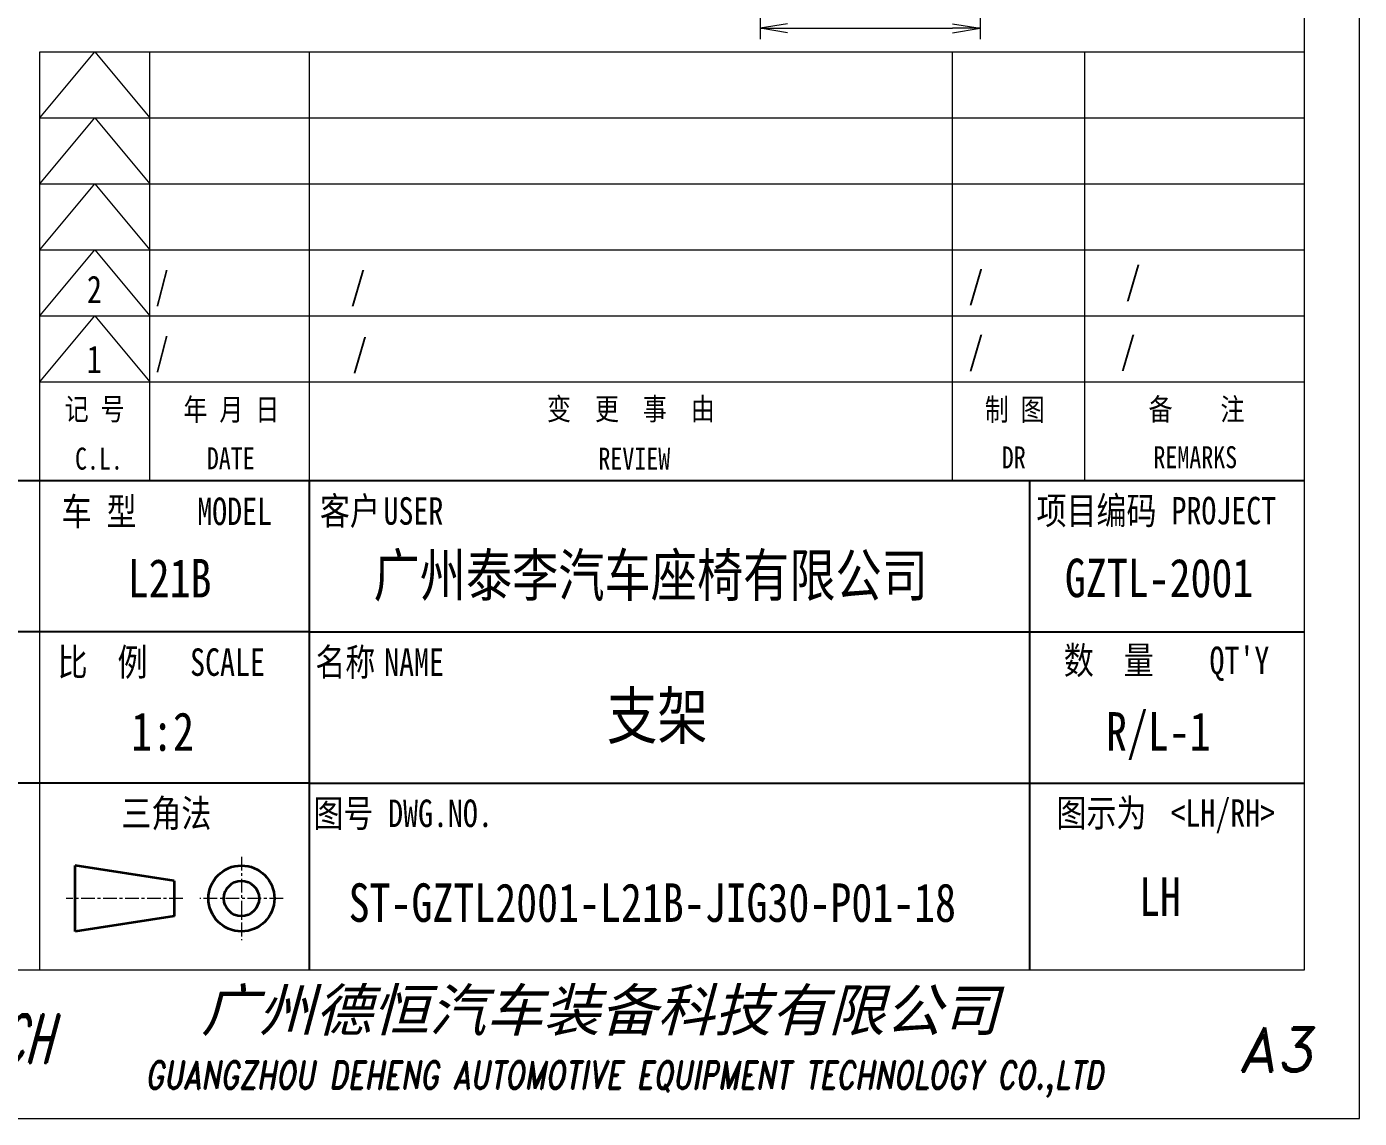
# Model space of a CAD drawing. Header units: millimetres. Extents: x 1333 to 44424, y -42879 to -1037.
# Drawn here: x 42378.6 to 42621, y -2148.1 to -1949.5 of the extents above; entities that cross this region are included whole.
import ezdxf
from ezdxf.enums import TextEntityAlignment as Align

# ---------------------------------------------------------------- set-up
doc = ezdxf.new("R2010")
doc.units = ezdxf.units.MM
doc.header["$LTSCALE"] = 0.5
doc.linetypes.add('AM_ISO08W050x2', pattern=[9, 6, -0.75, 1.5, -0.75])
doc.linetypes.add('CENTER', pattern=[2, 1.25, -0.25, 0.25, -0.25])
for name, color, linetype, lineweight in [('中心线', 2, 'AM_ISO08W050x2', 18), ('图框', 7, 'Continuous', 18), ('标注线', 3, 'Continuous', 18)]:
    doc.layers.add(name, color=color, linetype=linetype, lineweight=lineweight)
for name, color, linetype in [('图\\M+19E79\\M+195B6\\M+18E9A', 7, 'Continuous'), ('图号', 7, 'Continuous'), ('图名', 7, 'Continuous'), ('数量', 7, 'Continuous'), ('车型', 7, 'Continuous')]:
    doc.layers.add(name, color=color, linetype=linetype)
doc.layers.add('打印-禁用', color=7, linetype='Continuous', lineweight=15, plot=False)
doc.styles.add('DIM', font='romans.shx', dxfattribs={"width": 0.8, "bigfont": 'bigfont.shx'})
doc.styles.add('STYLE1', font='')
doc.styles.add('国标', font='simfang.ttf', dxfattribs={"width": 0.8})
doc.styles.add('标题\\M+18E9A', font='romand.shx', dxfattribs={"oblique": 10, "bigfont": 'bigfont.shx'})
doc.styles.get('STYLE1').set_extended_font_data('SimSun')
doc.dimstyles.new('DEH 1-2$0', dxfattribs={"dimscale": 2, "dimtxt": 3.5, "dimasz": 2.5, "dimexe": 1, "dimexo": 0.625, "dimgap": 1.2, "dimtad": 1, "dimdsep": 46, "dimtxsty": 'DIM', "dimblk": 'OPEN', "dimcen": 0, "dimclrd": 8, "dimclre": 8, "dimclrt": 2, "dimazin": 2, "dimtfac": 0.5, "dimtmove": 0, "dimatfit": 3, "dimldrblk": 'OPEN', "dimfxl": 0, "dimtolj": 2, "dimlwd": 13, "dimlwe": 13, "dimarcsym": 0})

# ---------------------------------------------------------------- blocks, each defined once
blk = doc.blocks.new('GZDEH零件A3图框V01版')
at = {"layer": '中心线', "color": 1, "linetype": 'CENTER', "lineweight": 5, "ltscale": 2}
for p, q in [((3175.82, -1822.66), (3175.82, -1830.26)), ((3170.49, -1826.46), (3159.89, -1826.46)), ((3179.62, -1826.46), (3172.02, -1826.46))]:
    blk.add_line(p, q, dxfattribs=at)
at = {"layer": '图\\M+19E79\\M+195B6\\M+18E9A', "color": 7}
blk.add_line((3272.49, -1788.46), (3092.49, -1788.46), dxfattribs=at)
at = {"layer": '图\\M+19E79\\M+195B6\\M+18E9A', "color": 9}
for p, q in [((3272.49, -1788.46), (3092.49, -1788.46)), ((3181.99, -1788.46), (3181.99, -1832.96)), ((3247.49, -1788.46), (3247.49, -1832.96)), ((3181.99, -1802.21), (3092.49, -1802.21)), ((3181.99, -1802.21), (3272.49, -1802.21)), ((3181.99, -1815.96), (3092.49, -1815.96)), ((3181.99, -1815.96), (3272.49, -1815.96))]:
    blk.add_line(p, q, dxfattribs=at)
at = {"layer": '图框', "linetype": 'Continuous'}
for p, q in [((3272.49, -1832.96), (3272.49, -1554.46)), ((3157.49, -1749.46), (3272.49, -1749.46)), ((3157.49, -1832.96), (3157.49, -1749.46)), ((2882.49, -1832.96), (3272.49, -1832.96))]:
    blk.add_line(p, q, dxfattribs=at)
at = {"layer": '图框', "color": 9}
for p, q in [((3157.49, -1755.46), (3162.49, -1749.46)), ((3162.49, -1749.46), (3167.49, -1755.46)), ((3167.49, -1788.46), (3167.49, -1749.46)), ((3240.49, -1788.46), (3240.49, -1749.46)), ((3252.49, -1749.46), (3252.49, -1788.46)), ((3157.49, -1755.46), (3272.49, -1755.46)), ((3157.49, -1761.46), (3162.49, -1755.46)), ((3162.49, -1755.46), (3167.49, -1761.46)), ((3157.49, -1761.46), (3272.49, -1761.46)), ((3157.49, -1767.46), (3162.49, -1761.46)), ((3162.49, -1761.46), (3167.49, -1767.46)), ((3157.49, -1767.46), (3272.49, -1767.46)), ((3157.49, -1773.46), (3162.49, -1767.46)), ((3162.49, -1767.46), (3167.49, -1773.46)), ((3157.49, -1773.46), (3272.49, -1773.46)), ((3157.49, -1779.46), (3162.49, -1773.46)), ((3162.49, -1773.46), (3167.49, -1779.46)), ((3157.49, -1779.46), (3272.49, -1779.46))]:
    blk.add_line(p, q, dxfattribs=at)
at = {"layer": '图框', "color": 9, "linetype": 'Continuous'}
blk.add_line((3181.99, -1749.46), (3181.99, -1832.96), dxfattribs=at)
at = {"layer": '图框', "color": 2, "linetype": 'ByBlock', "lineweight": 35}
for p, q in [((3169.69, -1824.86), (3160.69, -1823.46)), ((3160.69, -1829.46), (3160.69, -1823.46)), ((3169.69, -1824.86), (3169.69, -1828.06)), ((3169.69, -1828.06), (3160.69, -1829.46))]:
    blk.add_line(p, q, dxfattribs=at)
for radius in [3, 1.6]:
    blk.add_circle((3175.82, -1826.46), radius, dxfattribs=at)
at = {"layer": '打印-禁用', "linetype": 'Continuous'}
for p, q in [((3277.49, -1846.46), (3277.49, -1549.46)), ((2857.49, -1846.46), (3277.49, -1846.46))]:
    blk.add_line(p, q, dxfattribs=at)
at = {"layer": '图\\M+19E79\\M+195B6\\M+18E9A', "color": 9, "style": '国标', "width": 0.8}
for s, p in [('车 型', (3162.87, -1791.2)), ('MODEL', (3175.2, -1791.24))]:
    blk.add_text(s, height=2.5, dxfattribs=at).set_placement(p, align=Align.MIDDLE)
for s, p in [('客户', (3185.68, -1792.46)), ('USER', (3191.46, -1792.46))]:
    blk.add_text(s, height=2.5, dxfattribs=at).set_placement(p, align=Align.CENTER)
for s, p in [('项目编码 PROJECT', (3248.13, -1792.43)), ('比  例\u3000', (3159.1, -1806.21)), ('名称\u3000', (3182.54, -1806.21)), ('数  量', (3250.61, -1806.05)), ("QT'Y ", (3263.86, -1806.05)), ('SCALE', (3171.15, -1806.21)), ('NAME', (3188.8, -1806.21)), ('三角法', (3164.9, -1819.96)), ('图号', (3182.36, -1819.96)), ('DWG.NO.', (3189.16, -1819.96)), ('图示为', (3249.94, -1819.93)), ('<LH/RH>', (3260.31, -1819.93))]:
    blk.add_text(s, height=2.5, dxfattribs=at).set_placement(p)
at = {"layer": '图\\M+19E79\\M+195B6\\M+18E9A', "color": 7, "lineweight": -3, "style": 'STYLE1', "oblique": 15}
blk.add_text('广州德恒汽车装备科技有限公司', height=3.8, dxfattribs=at).set_placement((3172.16, -1838.51))
at = {"layer": '图\\M+19E79\\M+195B6\\M+18E9A', "color": 7, "style": '标题\\M+18E9A'}
for s, height, oblique, width, p in [('DEH-TECH', 4.4, 15, 0.6, (3149.16, -1839.21)), ('GUANGZHOU DEHENG AUTOMOTIVE EQUIPMENT TECHNOLOGY CO.,LTD ', 2.5, 10, 0.75, (3211.26, -1842.9))]:
    blk.add_text(s, height=height, dxfattribs=dict(at, oblique=oblique, width=width)).set_placement(p, align=Align.MIDDLE)
at = {"layer": '图\\M+19E79\\M+195B6\\M+18E9A', "color": 7, "style": '标题\\M+18E9A', "oblique": 10}
blk.add_text('A3', height=4, dxfattribs=at).set_placement((3269.91, -1840.2), align=Align.MIDDLE)
at = {"layer": '图框', "color": 9, "style": '国标', "width": 0.8}
for s, p in [('记 号', (3162.47, -1782.94)), ('年 月 日', (3174.9, -1782.98)), ('变  更  事  由', (3211.24, -1782.93)), ('C.L.', (3162.86, -1787.45)), ('DATE', (3174.85, -1787.42)), ('REVIEW', (3211.55, -1787.45))]:
    blk.add_text(s, height=2, dxfattribs=at).set_placement(p, align=Align.CENTER)
for s, p in [('制 图', (3246.15, -1781.95)), ('备    注', (3262.68, -1781.92)), ('DR', (3246.06, -1786.34)), ('REMARKS', (3262.57, -1786.32))]:
    blk.add_text(s, height=2, dxfattribs=at).set_placement(p, align=Align.MIDDLE)
blk = doc.blocks.new('DEH A3')
at = {"layer": '图框'}
blk.add_blockref('GZDEH零件A3图框V01版', (-2857.49, 1846.46), dxfattribs=at)
blk = doc.blocks.new('_Open')
at = {"color": 0, "linetype": 'ByBlock', "lineweight": -2}
for p, q in [((-1, 0.167), (0, 0)), ((-1, -0.167), (0, 0)), ((0, 0), (-1, 0))]:
    blk.add_line(p, q, dxfattribs=at)
blk = doc.blocks.new('*D33')
at = {"layer": 'Defpoints', "color": 0, "transparency": 16777216}
for p in [(42512.05, -1912.78), (42552.05, -1912.78), (42552.05, -1949.75)]:
    blk.add_point(p, dxfattribs=at)
at = {"layer": '标注线', "color": 8, "lineweight": 13, "transparency": 16777216}
for p, q in [((42512.05, -1914.03), (42512.05, -1951.75)), ((42552.05, -1914.03), (42552.05, -1951.75)), ((42517.05, -1949.75), (42547.05, -1949.75))]:
    blk.add_line(p, q, dxfattribs=at)
at = {"layer": '标注线', "color": 8, "lineweight": 13, "transparency": 16777216, "xscale": 5, "yscale": 5, "zscale": 5, "rotation": 180}
blk.add_blockref('_Open', (42512.05, -1949.75), dxfattribs=at)
at = {"layer": '标注线', "color": 8, "lineweight": 13, "transparency": 16777216, "xscale": 5, "yscale": 5, "zscale": 5}
blk.add_blockref('_Open', (42552.05, -1949.75), dxfattribs=at)
at = {"layer": '标注线', "color": 2, "transparency": 16777216, "insert": (42532.05, -1943.85), "char_height": 7, "attachment_point": 5, "style": 'DIM'}
blk.add_mtext('\\A2;40', dxfattribs=at)

msp = doc.modelspace()

# ---------------------------------------------------------------- block references
at = {"layer": '图框', "xscale": 2, "yscale": 2, "zscale": 2}
msp.add_blockref('DEH A3', (41781.04, -2148.061), dxfattribs=at)

# ---------------------------------------------------------------- texts
at = {"layer": '图\\M+19E79\\M+195B6\\M+18E9A', "color": 3, "style": '国标'}
for s, height, width, p in [('2', 5, 0.8, (42389.596, -1999.748)), ('/', 5, 0.705904, (42402.06, -1999.117)), ('/', 5, 0.8, (42437.531, -1999.117)), ('/', 5, 0.8, (42549.941, -1998.919)), ('/', 5, 0.8, (42578.531, -1998.178)), ('/', 5, 0.705904, (42402.06, -2011.117)), ('/', 5, 0.8, (42437.875, -2011.286)), ('/', 5, 0.8, (42549.941, -2010.919)), ('/', 5, 0.8, (42577.603, -2010.898)), ('1', 5, 0.8, (42389.574, -2012.468)), ('广州泰李汽车座椅有限公司', 7.7, 0.8, (42441.73, -2053.099)), ('GZTL-2001', 7, 0.8, (42567.474, -2053.241)), ('1:2', 7, 0.8, (42397.641, -2081.195))]:
    msp.add_text(s, height=height, dxfattribs=dict(at, width=width)).set_placement(p)
at = {"layer": '图\\M+19E79\\M+195B6\\M+18E9A', "color": 3, "style": '国标', "width": 0.8}
msp.add_text('LH', height=7, dxfattribs=at).set_placement((42584.784, -2111.228), align=Align.CENTER)
at = {"layer": '图号', "color": 3, "style": '国标', "width": 0.8}
msp.add_text('ST-GZTL2001-L21B-JIG30-P01-18', height=7, dxfattribs=at).set_placement((42437.199, -2112.314))
at = {"layer": '图名', "color": 3, "style": '国标', "width": 0.8}
msp.add_text('支架', height=8.4, dxfattribs=at).set_placement((42493.344, -2079.034), align=Align.CENTER)
at = {"layer": '数量', "color": 3, "style": '国标', "width": 0.8}
msp.add_text('R/L-1', height=7, dxfattribs=at).set_placement((42584.476, -2081.164), align=Align.CENTER)
at = {"layer": '车型', "color": 3, "style": '国标', "width": 0.8}
msp.add_text('L21B', height=7, dxfattribs=at).set_placement((42404.629, -2053.299), align=Align.CENTER)

# ---------------------------------------------------------------- dimensions: what is measured, and where the dimension line sits
at = {"layer": '标注线'}
dim = msp.add_linear_dim(base=(42552.054, -1949.748), p1=(42512.054, -1912.78), p2=(42552.054, -1912.78), dimstyle='DEH 1-2$0', dxfattribs=at)
dim.commit()
dim.dimension.update_dxf_attribs({"geometry": '*D33', "text_midpoint": (42532.054, -1943.848)})

doc.saveas('drawing.dxf')
